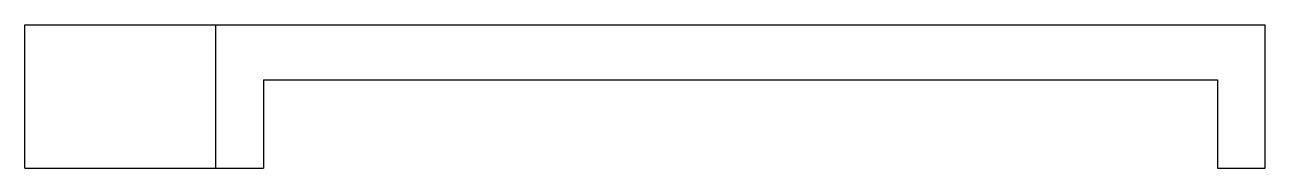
# Model space of a CAD drawing. Extents: x -74 to 38, y -7 to 6.
import ezdxf

# ---------------------------------------------------------------- set-up
doc = ezdxf.new("R2010")
doc.units = 0
doc.layers.get('0').update_dxf_attribs({"linetype": 'CONTINUOUS'})

msp = doc.modelspace()

# ---------------------------------------------------------------- linework, layer by layer
for p, q in [((-74.17, 6.32), (-56.85, 6.32)), ((-74.17, -6.68), (-74.17, 6.32)), ((-56.85, -6.68), (-56.85, 6.32)), ((-56.85, 6.32), (38.41, 6.32)), ((38.41, -6.68), (38.41, 6.32)), ((-52.52, 1.32), (-52.52, -6.68)), ((-52.52, 1.32), (34.08, 1.32)), ((34.08, 1.32), (34.08, -6.68)), ((-74.17, -6.68), (-56.85, -6.68)), ((-56.85, -6.68), (-52.52, -6.68)), ((34.08, -6.68), (38.41, -6.68))]:
    msp.add_line(p, q)

doc.saveas('drawing.dxf')
